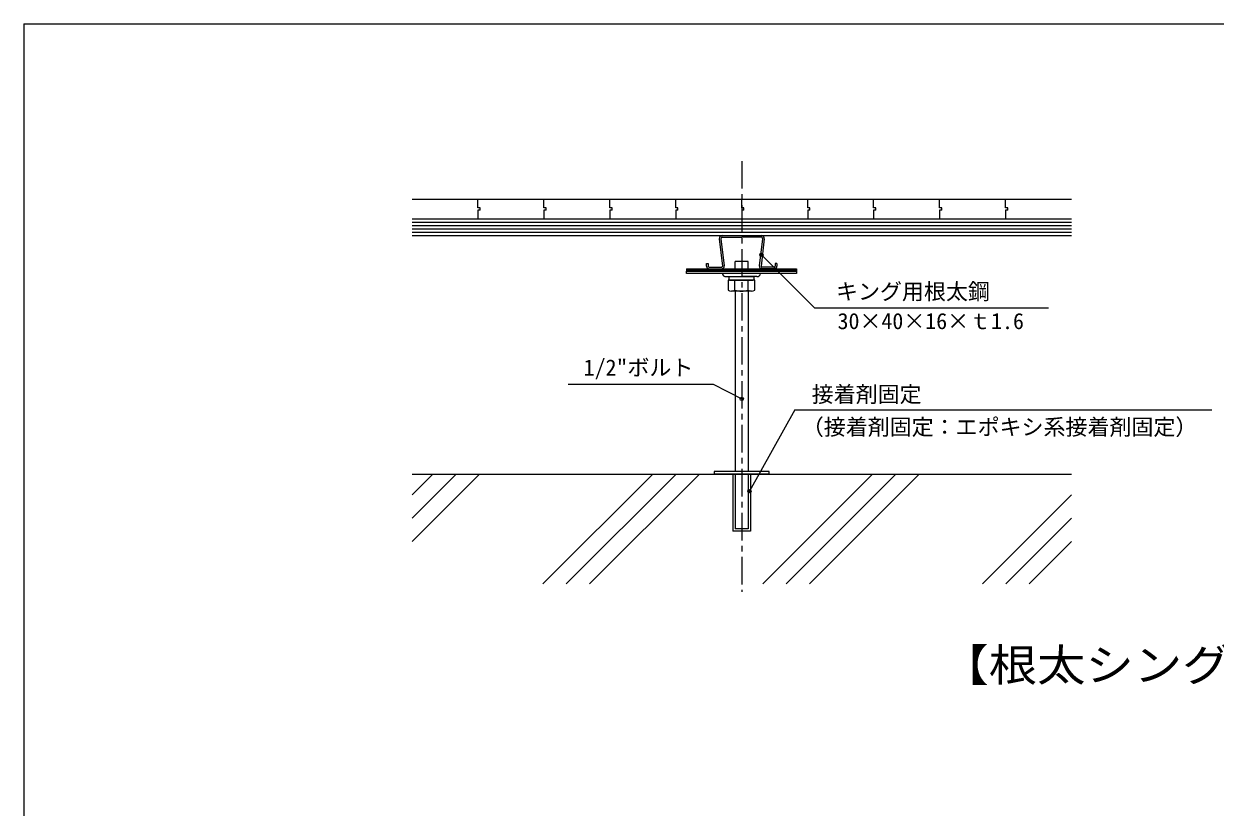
# Model space of a CAD drawing. Units: millimetres, scale not verified. Extents: x -1033 to 1029, y -737 to 700.
# Drawn here: x -1033 to 51, y -13 to 700 of the extents above; entities that cross this region are included whole.
import ezdxf
from ezdxf.enums import TextEntityAlignment as Align

# ---------------------------------------------------------------- set-up
doc = ezdxf.new("R2010")
doc.units = ezdxf.units.MM
doc.header["$LTSCALE"] = 5
doc.header["$PDMODE"] = 32
doc.header["$PDSIZE"] = 3
doc.linetypes.add('CHAIN1', pattern=[8, 5, -1, 1, -1])
for name, color, linetype in [('0-0_中心線', 4, 'CHAIN1'), ('0-1_中線', 7, 'Continuous'), ('0-2_太線１', 3, 'Continuous'), ('0-4_細線', 4, 'Continuous'), ('0-6_文字', 7, 'Continuous'), ('F-1_中線', 7, 'Continuous')]:
    doc.layers.add(name, color=color, linetype=linetype)
doc.styles.add('ＭＳ ゴシック', font='')
doc.styles.get('ＭＳ ゴシック').set_extended_font_data('MS Gothic')

msp = doc.modelspace()

# ---------------------------------------------------------------- linework, layer by layer
at = {"layer": '0-0_中心線'}
msp.add_line((-380.012, 575.119), (-380.012, 183.268), dxfattribs=at)
at = {"layer": '0-1_中線'}
for p, q in [((-680.012, 540.519), (-80.012, 540.519)), ((-680.012, 522.519), (-80.012, 522.519)), ((-680.012, 507.519), (-80.012, 507.519)), ((-400.496, 504.388), (-397.548, 479.613)), ((-398.907, 504.577), (-395.959, 479.802)), ((-397.715, 507.519), (-362.309, 507.519)), ((-397.715, 505.919), (-380.012, 505.919)), ((-362.309, 505.919), (-380.012, 505.919)), ((-361.117, 504.577), (-364.065, 479.802)), ((-359.529, 504.388), (-362.476, 479.613)), ((-412.029, 482.119), (-410.429, 482.119)), ((-412.029, 479.519), (-412.029, 482.119)), ((-410.429, 482.119), (-410.429, 479.519)), ((-409.629, 478.719), (-398.343, 478.719)), ((-409.629, 477.119), (-398.343, 477.119)), ((-374.012, 483.928), (-386.012, 483.928)), ((-386.012, 477.119), (-386.012, 483.928)), ((-374.012, 477.119), (-374.012, 483.928)), ((-350.395, 478.719), (-361.682, 478.719)), ((-361.682, 477.119), (-350.395, 477.119)), ((-349.595, 482.119), (-349.595, 479.519)), ((-347.995, 482.119), (-349.595, 482.119)), ((-347.995, 482.119), (-347.995, 479.519)), ((-430.325, 475.119), (-330.325, 475.119)), ((-394.325, 470.119), (-380.325, 470.119)), ((-392.45, 466.919), (-392.45, 457.856)), ((-368.201, 466.919), (-392.45, 466.919)), ((-391.675, 469.619), (-391.675, 467.419)), ((-391.175, 470.119), (-369.475, 470.119)), ((-391.175, 466.919), (-369.475, 466.919)), ((-370.325, 466.919), (-390.325, 466.919)), ((-386.388, 457.856), (-386.388, 466.919)), ((-366.325, 470.119), (-380.325, 470.119)), ((-374.263, 457.856), (-374.263, 466.919)), ((-368.975, 469.619), (-368.975, 467.419)), ((-368.201, 457.856), (-368.201, 466.919)), ((-330.325, 475.119), (-330.325, 472.819)), ((-371.232, 456.919), (-389.419, 456.919)), ((-386.012, 456.919), (-386.012, 292.819)), ((-374.012, 456.919), (-374.012, 292.819)), ((-405.012, 292.819), (-405.012, 290.519)), ((-405.012, 292.819), (-405.012, 290.519)), ((-355.012, 290.519), (-355.012, 292.819)), ((-680.012, 290.519), (-80.012, 290.519)), ((-660.925, 290.519), (-680.012, 271.431)), ((-618.498, 290.519), (-680.012, 229.005)), ((-639.712, 290.519), (-680.012, 250.218)), ((-460.925, 290.519), (-560.925, 190.519)), ((-439.712, 290.519), (-539.712, 190.519)), ((-418.498, 290.519), (-518.498, 190.519)), ((-355.012, 290.519), (-405.012, 290.519)), ((-388.012, 290.519), (-388.012, 238.519)), ((-386.012, 290.519), (-386.012, 240.519)), ((-374.012, 290.519), (-374.012, 240.519)), ((-372.012, 290.519), (-372.012, 238.519)), ((-260.925, 290.519), (-360.925, 190.519)), ((-239.712, 290.519), (-339.712, 190.519)), ((-218.498, 290.519), (-318.498, 190.519)), ((-80.012, 271.431), (-160.925, 190.519)), ((-80.012, 250.218), (-139.712, 190.519)), ((-372.012, 238.519), (-388.012, 238.519)), ((-374.012, 240.519), (-386.012, 240.519)), ((-80.012, 229.005), (-118.498, 190.519))]:
    msp.add_line(p, q, dxfattribs=at)
for points in [[(-330.325, 472.819), (-430.325, 472.819), (-430.325, 475.119)], [(-355.012, 290.519), (-355.012, 292.819), (-405.012, 292.819)]]:
    msp.add_lwpolyline(points, dxfattribs=at)
for centre, radius, start, end in [((-397.715, 504.719), 2.8, 90, 185.86746), ((-397.715, 504.719), 1.2, 90, 185.86746), ((-362.309, 504.719), 2.8, 354.13252, 90), ((-362.309, 504.719), 1.2, 354.13252, 90), ((-409.629, 479.519), 2.4, 180, 270), ((-409.629, 479.519), 0.8, 180, 270), ((-398.343, 479.519), 2.4, 270, 6.78503), ((-398.343, 479.519), 0.8, 270, 6.78503), ((-361.682, 479.519), 2.4, 173.21495, 270), ((-361.682, 479.519), 0.8, 173.21495, 270), ((-350.395, 479.519), 2.4, 270, 0), ((-350.395, 479.519), 0.8, 270, 0), ((-394.325, 473.737), 3.619, 194.70476, 270), ((-391.175, 469.619), 0.5, 90, 180), ((-391.175, 467.419), 0.5, 180, 270), ((-369.475, 469.619), 0.5, 0, 90), ((-369.475, 467.419), 0.5, 270, 0), ((-366.325, 473.737), 3.619, 270, 345.29523), ((-389.419, 462.286), 5.367, 235.61575, 304.38425), ((-380.325, 476.981), 20.062, 252.41205, 287.58795), ((-371.232, 462.286), 5.367, 235.61575, 304.38425)]:
    msp.add_arc(centre, radius, start, end, dxfattribs=at)
at = {"layer": '0-2_太線１'}
for p, q in [((-680.012, 519.519), (-80.012, 519.519)), ((-680.012, 516.519), (-80.012, 516.519)), ((-680.012, 513.519), (-80.012, 513.519)), ((-680.012, 510.519), (-80.012, 510.519)), ((-430.325, 477.119), (-430.325, 475.119)), ((-429.387, 477.119), (-430.325, 476.18)), ((-427.973, 477.119), (-429.973, 475.119)), ((-426.558, 477.119), (-428.558, 475.119)), ((-425.144, 477.119), (-427.144, 475.119)), ((-423.73, 477.119), (-425.73, 475.119)), ((-422.316, 477.119), (-424.316, 475.119)), ((-420.901, 477.119), (-422.901, 475.119)), ((-419.487, 477.119), (-421.487, 475.119)), ((-418.073, 477.119), (-420.073, 475.119)), ((-416.659, 477.119), (-418.659, 475.119)), ((-415.245, 477.119), (-417.245, 475.119)), ((-413.83, 477.119), (-415.83, 475.119)), ((-412.416, 477.119), (-414.416, 475.119)), ((-411.002, 477.119), (-413.002, 475.119)), ((-409.588, 477.119), (-411.588, 475.119)), ((-408.174, 477.119), (-410.174, 475.119)), ((-409.942, 477.119), (-398.656, 477.119)), ((-409.942, 477.119), (-398.656, 477.119)), ((-406.759, 477.119), (-408.759, 475.119)), ((-405.345, 477.119), (-407.345, 475.119)), ((-403.931, 477.119), (-405.931, 475.119)), ((-402.517, 477.119), (-404.517, 475.119)), ((-401.102, 477.119), (-403.102, 475.119)), ((-399.688, 477.119), (-401.688, 475.119)), ((-398.274, 477.119), (-400.274, 475.119)), ((-396.86, 477.119), (-398.86, 475.119)), ((-395.446, 477.119), (-397.446, 475.119)), ((-394.031, 477.119), (-396.031, 475.119)), ((-392.617, 477.119), (-394.617, 475.119)), ((-391.203, 477.119), (-393.203, 475.119)), ((-389.789, 477.119), (-391.789, 475.119)), ((-388.375, 477.119), (-390.375, 475.119)), ((-386.96, 477.119), (-388.96, 475.119)), ((-385.546, 477.119), (-387.546, 475.119)), ((-384.132, 477.119), (-386.132, 475.119)), ((-382.718, 477.119), (-384.718, 475.119)), ((-381.303, 477.119), (-383.303, 475.119)), ((-379.889, 477.119), (-381.889, 475.119)), ((-378.475, 477.119), (-380.475, 475.119)), ((-377.061, 477.119), (-379.061, 475.119)), ((-375.647, 477.119), (-377.647, 475.119)), ((-374.232, 477.119), (-376.232, 475.119)), ((-372.818, 477.119), (-374.818, 475.119)), ((-371.404, 477.119), (-373.404, 475.119)), ((-369.99, 477.119), (-371.99, 475.119)), ((-368.576, 477.119), (-370.576, 475.119)), ((-367.161, 477.119), (-369.161, 475.119)), ((-365.747, 477.119), (-367.747, 475.119)), ((-364.333, 477.119), (-366.333, 475.119)), ((-362.919, 477.119), (-364.919, 475.119)), ((-361.504, 477.119), (-363.504, 475.119)), ((-360.09, 477.119), (-362.09, 475.119)), ((-350.709, 477.119), (-361.995, 477.119)), ((-358.676, 477.119), (-360.676, 475.119)), ((-357.262, 477.119), (-359.262, 475.119)), ((-355.848, 477.119), (-357.848, 475.119)), ((-354.433, 477.119), (-356.433, 475.119)), ((-353.019, 477.119), (-355.019, 475.119)), ((-351.605, 477.119), (-353.605, 475.119)), ((-350.191, 477.119), (-352.191, 475.119)), ((-348.777, 477.119), (-350.777, 475.119)), ((-347.362, 477.119), (-349.362, 475.119)), ((-345.948, 477.119), (-347.948, 475.119)), ((-344.534, 477.119), (-346.534, 475.119)), ((-343.12, 477.119), (-345.12, 475.119)), ((-341.705, 477.119), (-343.705, 475.119)), ((-340.291, 477.119), (-342.291, 475.119)), ((-338.877, 477.119), (-340.877, 475.119)), ((-337.463, 477.119), (-339.463, 475.119)), ((-336.049, 477.119), (-338.049, 475.119)), ((-334.634, 477.119), (-336.634, 475.119)), ((-333.22, 477.119), (-335.22, 475.119)), ((-331.806, 477.119), (-333.806, 475.119)), ((-330.392, 477.119), (-332.392, 475.119)), ((-330.325, 475.771), (-330.978, 475.119))]:
    msp.add_line(p, q, dxfattribs=at)
for points in [[(-430.325, 477.119), (-330.325, 477.119), (-330.325, 475.119)], [(-350.709, 477.119), (-361.995, 477.119), (-350.709, 477.119)]]:
    msp.add_lwpolyline(points, dxfattribs=at)
at = {"layer": '0-4_細線'}
for points in [[(-618.012, 530.519), (-618.012, 532.519), (-620.012, 532.519), (-620.012, 540.519)], [(-558.012, 530.519), (-558.012, 532.519), (-560.012, 532.519), (-560.012, 540.519)], [(-498.012, 530.519), (-498.012, 532.519), (-500.012, 532.519), (-500.012, 540.519)], [(-438.012, 530.519), (-438.012, 532.519), (-440.012, 532.519), (-440.012, 540.519)], [(-378.012, 530.519), (-378.012, 532.519), (-380.012, 532.519), (-380.012, 540.519)], [(-318.012, 530.519), (-318.012, 532.519), (-320.012, 532.519), (-320.012, 540.519)], [(-258.012, 530.519), (-258.012, 532.519), (-260.012, 532.519), (-260.012, 540.519)], [(-198.012, 530.519), (-198.012, 532.519), (-200.012, 532.519), (-200.012, 540.519)], [(-138.012, 530.519), (-138.012, 532.519), (-140.012, 532.519), (-140.012, 540.519)], [(-618.012, 530.519), (-620.012, 530.519), (-620.012, 522.519)], [(-558.012, 530.519), (-560.012, 530.519), (-560.012, 522.519)], [(-498.012, 530.519), (-500.012, 530.519), (-500.012, 522.519)], [(-438.012, 530.519), (-440.012, 530.519), (-440.012, 522.519)], [(-378.012, 530.519), (-380.012, 530.519), (-380.012, 522.519)], [(-318.012, 530.519), (-320.012, 530.519), (-320.012, 522.519)], [(-258.012, 530.519), (-260.012, 530.519), (-260.012, 522.519)], [(-198.012, 530.519), (-200.012, 530.519), (-200.012, 522.519)], [(-138.012, 530.519), (-140.012, 530.519), (-140.012, 522.519)]]:
    msp.add_lwpolyline(points, dxfattribs=at)
at = {"layer": '0-6_文字'}
for p, q in [((-362.056, 489.916), (-313.857, 441.717)), ((-313.857, 441.717), (-101.002, 441.717)), ((-538.057, 372.188), (-405.907, 372.188)), ((-405.907, 372.188), (-380.012, 358.875)), ((-331.615, 349.021), (-373.012, 275.023)), ((-331.615, 349.021), (47.802, 349.021))]:
    msp.add_line(p, q, dxfattribs=at)
for p in [(-362.056, 489.916), (-380.012, 358.875), (-373.012, 275.023)]:
    msp.add_point(p, dxfattribs=at)
at = {"layer": 'F-1_中線'}
for q in [(1029.276, 699.989), (-1033.224, -725.011)]:
    msp.add_line((-1033.224, 699.989), q, dxfattribs=at)

# ---------------------------------------------------------------- texts
at = {"layer": '0-6_文字', "style": 'ＭＳ ゴシック'}
for s, p in [('キング用根太鋼', (-294.205, 444.819)), ('30×40×16×ｔ1.6', (-292.815, 417.903)), ('1/2"ボルト', (-523.859, 375.66)), ('接着剤固定', (-316.325, 351.33)), ('（接着剤固定：エポキシ系接着剤固定）', (-325.358, 321.577))]:
    msp.add_text(s, height=14.66, dxfattribs=at).set_placement(p, align=Align.BOTTOM_LEFT)
at = {"layer": '0-6_文字', "style": 'ＭＳ ゴシック', "width": 1.1}
msp.add_text('【根太シングル工法】', height=29.33, dxfattribs=at).set_placement((-199.253, 93.356), align=Align.BOTTOM_LEFT)

doc.saveas('drawing.dxf')
